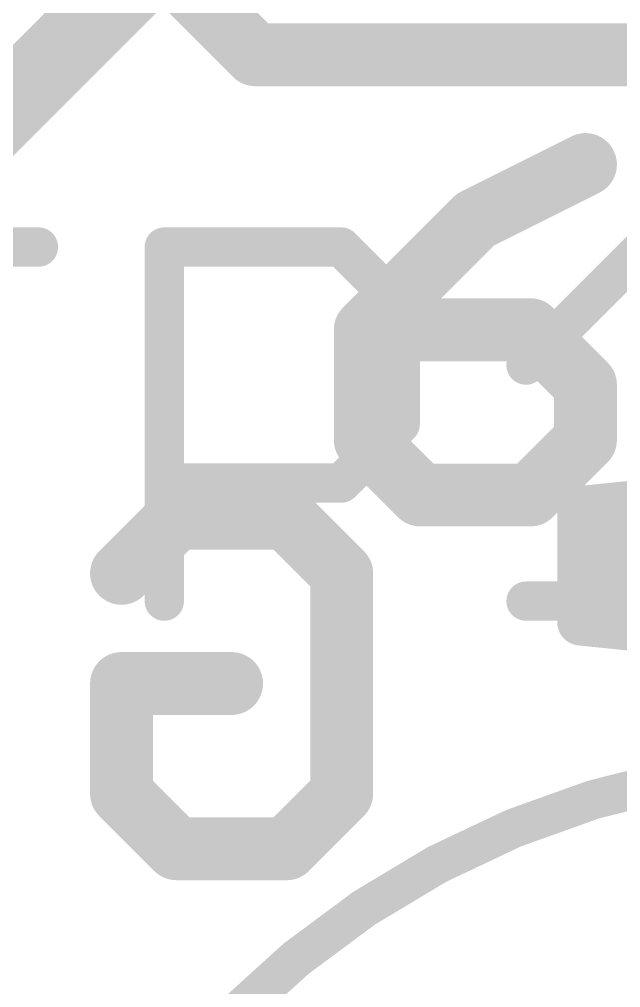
# Model space of a CAD drawing. Extents: x -1 to 106, y -9 to 10.
# Drawn here: x 15.113 to 17.056, y 4.606 to 7.734 of the extents above; entities that cross this region are included whole.
import ezdxf

# ---------------------------------------------------------------- set-up
doc = ezdxf.new("R2010")
doc.units = 0
for name, color, linetype in [('1', 12, 'CONTINUOUS'), ('21', 53, 'CONTINUOUS'), ('22', 53, 'CONTINUOUS'), ('25', 253, 'CONTINUOUS'), ('39', 12, 'CONTINUOUS')]:
    doc.layers.add(name, color=color, linetype=linetype)

msp = doc.modelspace()

# ---------------------------------------------------------------- linework, layer by layer
at = {"layer": '1', "const_width": 0.254}
msp.add_lwpolyline([(12.62, 5), (16.51, 8.89)], dxfattribs=at)
at = {"layer": '21', "const_width": 0.2032}
for points in [[(15.875, 7.62), (15.24, 8.255)], [(17.145, 7.62), (17.78, 8.255)], [(17.145, 7.62), (15.875, 7.62)], [(16.9424, 7.2653), (16.5865, 7.0874)], [(16.5865, 7.0874), (16.2306, 6.7315)], [(16.2306, 6.7315), (16.2306, 6.3756)], [(16.7645, 6.7315), (16.2306, 6.7315)], [(16.9424, 6.5535), (16.7645, 6.7315)], [(16.9424, 6.3756), (16.9424, 6.5535)], [(16.2306, 6.3756), (16.4086, 6.1976)], [(16.7645, 6.1976), (16.9424, 6.3756)], [(16.4086, 6.1976), (16.7645, 6.1976)]]:
    msp.add_lwpolyline(points, dxfattribs=at)
at = {"layer": '21', "const_width": 0.1016}
for points in [[(15.875, 7.6708, 1), (15.875, 7.5692)], [(15.8391, 7.5841, 1), (15.9109, 7.6559)], [(17.1091, 7.6559, 1), (17.1809, 7.5841)], [(16.9651, 7.2199, 1), (16.9197, 7.3107)], [(16.5638, 7.1328, 1), (16.6092, 7.0419)], [(16.6224, 7.0514, 1), (16.5506, 7.1233)], [(16.2814, 6.7315, 1), (16.1798, 6.7315)], [(16.2306, 6.7823, 1), (16.2306, 6.6807)], [(16.8004, 6.7674, 1), (16.7285, 6.6955)], [(16.7645, 6.6807, 1), (16.7645, 6.7823)], [(16.1947, 6.7674, 1), (16.2665, 6.6955)], [(16.9932, 6.5535, 1), (16.8916, 6.5535)], [(16.9065, 6.5176, 1), (16.9783, 6.5894)], [(16.2665, 6.4115, 1), (16.1947, 6.3396)], [(16.9783, 6.3396, 1), (16.9065, 6.4115)], [(16.1798, 6.3756, 1), (16.2814, 6.3756)], [(16.8916, 6.3756, 1), (16.9932, 6.3756)], [(16.4086, 6.2484, 1), (16.4086, 6.1468)], [(16.7645, 6.1468, 1), (16.7645, 6.2484)], [(16.3726, 6.1617, 1), (16.4445, 6.2335)], [(16.7285, 6.2335, 1), (16.8004, 6.1617)]]:
    msp.add_lwpolyline(points, format="xyb", dxfattribs=at)
at = {"layer": '22'}
for points, const_width in [([(16.9262, 6.1518), (17.4101, 6.201)], 0.15), ([(16.9262, 5.7862), (16.9262, 6.1518)], 0.15), ([(15.4426, 5.9444), (15.6205, 6.1223)], 0.2032), ([(15.6205, 6.1223), (15.9765, 6.1223)], 0.2032), ([(15.9765, 6.1223), (16.1544, 5.9444)], 0.2032), ([(16.9262, 6.15), (17.9863, 6.15)], 0.15), ([(16.9262, 6), (17.9494, 6)], 0.15), ([(16.1544, 5.9444), (16.1544, 5.2325)], 0.2032), ([(16.9262, 5.85), (17.9636, 5.85)], 0.15), ([(17.4101, 5.737), (16.9262, 5.7862)], 0.15), ([(15.4426, 5.2325), (15.4426, 5.5885)], 0.2032), ([(15.4426, 5.5885), (15.7985, 5.5885)], 0.2032), ([(15.6205, 5.0546), (15.4426, 5.2325)], 0.2032), ([(16.1544, 5.2325), (15.9765, 5.0546)], 0.2032), ([(15.9765, 5.0546), (15.6205, 5.0546)], 0.2032)]:
    msp.add_lwpolyline(points, dxfattribs=dict(at, const_width=const_width))
for points, const_width in [([(16.9637, 6.1518, 1), (16.8887, 6.1518)], 0.075), ([(16.9224, 6.1891, 1), (16.93, 6.1145)], 0.075), ([(15.6205, 6.1731, 1), (15.6205, 6.0715)], 0.1016), ([(15.6565, 6.0864, 1), (15.5846, 6.1582)], 0.1016), ([(16.0124, 6.1582, 1), (15.9405, 6.0864)], 0.1016), ([(15.9765, 6.0715, 1), (15.9765, 6.1731)], 0.1016), ([(16.9262, 6.1875, 1), (16.9262, 6.1125)], 0.075), ([(16.9262, 6.0375, 1), (16.9262, 5.9625)], 0.075), ([(16.2052, 5.9444, 1), (16.1036, 5.9444)], 0.1016), ([(15.4067, 5.9803, 1), (15.4785, 5.9084)], 0.1016), ([(16.1185, 5.9084, 1), (16.1903, 5.9803)], 0.1016), ([(16.9262, 5.8875, 1), (16.9262, 5.8125)], 0.075), ([(16.93, 5.8235, 1), (16.9224, 5.7489)], 0.075), ([(16.8887, 5.7862, 1), (16.9637, 5.7862)], 0.075), ([(15.4934, 5.5885, 1), (15.3918, 5.5885)], 0.1016), ([(15.4426, 5.6393, 1), (15.4426, 5.5377)], 0.1016), ([(15.7985, 5.5377, 1), (15.7985, 5.6393)], 0.1016), ([(15.4785, 5.2685, 1), (15.4067, 5.1966)], 0.1016), ([(16.1903, 5.1966, 1), (16.1185, 5.2685)], 0.1016), ([(15.3918, 5.2325, 1), (15.4934, 5.2325)], 0.1016), ([(16.1036, 5.2325, 1), (16.2052, 5.2325)], 0.1016), ([(15.6205, 5.1054, 1), (15.6205, 5.0038)], 0.1016), ([(15.5846, 5.0187, 1), (15.6565, 5.0905)], 0.1016), ([(15.9405, 5.0905, 1), (16.0124, 5.0187)], 0.1016), ([(15.9765, 5.0038, 1), (15.9765, 5.1054)], 0.1016)]:
    msp.add_lwpolyline(points, format="xyb", dxfattribs=dict(at, const_width=const_width))
at = {"layer": '25', "const_width": 0.127}
for points in [[(14.7928, 6.9987), (15.1742, 6.9987)], [(15.5809, 5.8547), (15.5809, 6.9987)], [(15.5809, 6.9987), (16.1529, 6.9987)], [(16.1529, 6.9987), (16.3436, 6.808)], [(16.7503, 6.6174), (17.1316, 6.9987)], [(16.3436, 6.808), (16.3436, 6.4267)], [(16.3436, 6.4267), (16.1529, 6.236)], [(16.1529, 6.236), (15.5809, 6.236)], [(16.7503, 5.8547), (17.5129, 5.8547)]]:
    msp.add_lwpolyline(points, dxfattribs=at)
at = {"layer": '25', "const_width": 0.0635}
for points in [[(15.1742, 6.9669, 1), (15.1742, 7.0304)], [(15.5809, 7.0304, 1), (15.5809, 6.9669)], [(15.6127, 6.9987, 1), (15.5492, 6.9987)], [(16.1753, 7.0211, 1), (16.1304, 6.9762)], [(16.1529, 6.9669, 1), (16.1529, 7.0304)], [(16.3753, 6.808, 1), (16.3118, 6.808)], [(16.3211, 6.7856, 1), (16.366, 6.8305)], [(16.7278, 6.6398, 1), (16.7727, 6.5949)], [(16.366, 6.4042, 1), (16.3211, 6.4491)], [(16.3118, 6.4267, 1), (16.3753, 6.4267)], [(15.5809, 6.2678, 1), (15.5809, 6.2043)], [(16.1304, 6.2585, 1), (16.1753, 6.2136)], [(16.1529, 6.2043, 1), (16.1529, 6.2678)], [(16.7503, 5.8864, 1), (16.7503, 5.823)], [(15.5492, 5.8547, 1), (15.6127, 5.8547)]]:
    msp.add_lwpolyline(points, format="xyb", dxfattribs=at)
at = {"layer": '39', "const_width": 0.127}
msp.add_lwpolyline([(17.78, -0.254, 1), (17.78, 5.334, 1), (17.78, -0.254)], format="xyb", dxfattribs=at)

doc.saveas('drawing.dxf')
